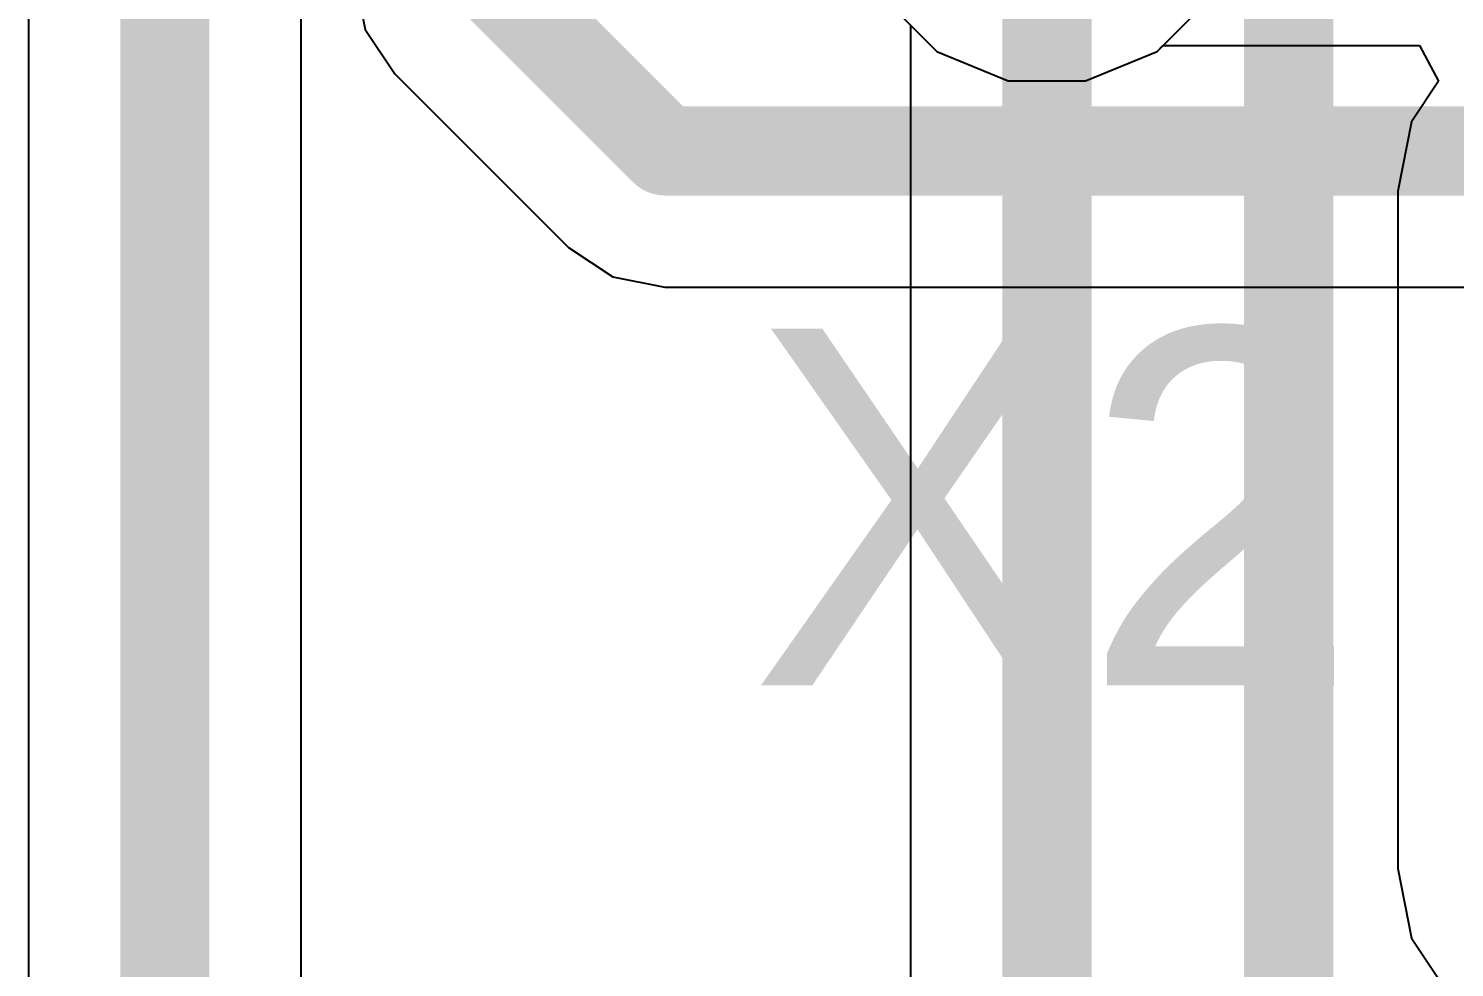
# Model space of a CAD drawing. Header units: inches. Extents: x -3 to 5259, y -3 to 5282.
# Drawn here: x 3.648 to 7.711, y 46.568 to 49.244 of the extents above; entities that cross this region are included whole.
import ezdxf

# ---------------------------------------------------------------- set-up
doc = ezdxf.new("R2010")
doc.units = ezdxf.units.IN
for name, color, linetype in [('Bottom Layer', 5, 'Continuous'), ('Layer 1', 16, 'Continuous'), ('Layer 2', 76, 'Continuous'), ('Top Layer', 1, 'Continuous'), ('Top Overlay', 2, 'Continuous')]:
    doc.layers.add(name, color=color, linetype=linetype)
doc.styles.add('Arial', font='', dxfattribs={"height": 0.2})
doc.styles.get('Arial').set_extended_font_data('Arial')

msp = doc.modelspace()

# ---------------------------------------------------------------- linework, layer by layer
at = {"layer": 'Bottom Layer'}
for p, q in [((3.6476813, 58.46026662), (3.6476813, 43.7144287)), ((4.42461142, 43.7144287), (4.42461142, 53.37410966)), ((4.57777342, 49.38976151999999), (4.6073441, 49.24110294)), ((4.6073441, 49.24110294), (4.69155272, 49.11507576)), ((4.69155272, 49.11507576), (5.18631424, 48.62031424)), ((5.18631424, 48.62031424), (5.31234142, 48.53610562)), ((5.31234142, 48.53610562), (5.460999999999999, 48.50653493999999)), ((5.460999999999999, 48.50653493999999), (11.65529292, 48.50653493999999))]:
    msp.add_line(p, q, dxfattribs=at)
for points in [[(4.03614636, 43.3194206, 0.254, 0.254, 0), (4.03614636, 58.46026662, 0.254, 0.254, 0)], [(4.966238479999999, 49.38976151999999, 0.254, 0.254, 0), (5.460999999999999, 48.895, 0.254, 0.254, 0)], [(5.460999999999999, 48.895, 0.254, 0.254, 0), (19.2786, 48.895, 0.254, 0.254, 0)]]:
    msp.add_lwpolyline(points, format="xyseb", dxfattribs=at)
msp.add_lwpolyline([(5.3975, 48.895, 0.127, 0.127, 1), (5.5245, 48.895, 0.127, 0.127, 1)], format="xyseb", close=True, dxfattribs=at)
msp.add_lwpolyline([(5.3975, 48.895, 0.127, 0.127, 1), (5.5245, 48.895, 0.127, 0.127, 1)], format="xyseb", close=True, dxfattribs=at)
at = {"layer": 'Layer 1'}
for p, q in [((6.07979734, 49.33475019999999), (6.23564158, 49.17890596)), ((6.8632705, 49.17890596), (7.01911474, 49.33475019999999)), ((6.23564158, 49.17890596), (6.43925814, 49.09456526)), ((6.65965394, 49.09456526), (6.8632705, 49.17890596)), ((6.43925814, 49.09456526), (6.65965394, 49.09456526))]:
    msp.add_line(p, q, dxfattribs=at)
at = {"layer": 'Layer 2'}
msp.add_line((6.160990979999999, 49.25355656), (6.160990979999999, 43.22651756), dxfattribs=at)
for points in [[(7.23803226, 39.63236929999999, 0.254, 0.254, 0), (7.238034799999999, 75.65727566, 0.254, 0.254, 0)], [(6.549456039999999, 27.3341465, 0.254, 0.254, 0), (6.549456039999999, 49.64856466, 0.254, 0.254, 0)]]:
    msp.add_lwpolyline(points, format="xyseb", dxfattribs=at)
at = {"layer": 'Top Layer'}
for p, q in [((6.07979734, 49.33475019999999), (6.23564158, 49.17890596)), ((6.23564158, 49.17890596), (6.43925814, 49.09456526)), ((6.65965394, 49.09456526), (6.8632705, 49.17890596)), ((6.8632705, 49.17890596), (6.879722080000001, 49.19535754)), ((6.879722080000001, 49.19535754), (7.61119128, 49.19535754)), ((7.61119128, 49.19535754), (7.665496479999999, 49.09375754)), ((6.43925814, 49.09456526), (6.65965394, 49.09456526)), ((7.665496479999999, 49.09375754), (7.58839732, 48.97836787999999)), ((7.58839732, 48.97836787999999), (7.54897144, 48.78015644)), ((7.54897144, 48.78015644), (7.54897144, 46.8497285)), ((7.54897144, 46.8497285), (7.58839732, 46.65151706)), ((7.58839732, 46.65151706), (7.70067548, 46.48348082))]:
    msp.add_line(p, q, dxfattribs=at)

# ---------------------------------------------------------------- texts
at = {"layer": 'Top Overlay', "style": 'Arial'}
msp.add_text('X2', height=1.016, dxfattribs=at).set_placement((5.70306454, 47.37236144))

doc.saveas('drawing.dxf')
